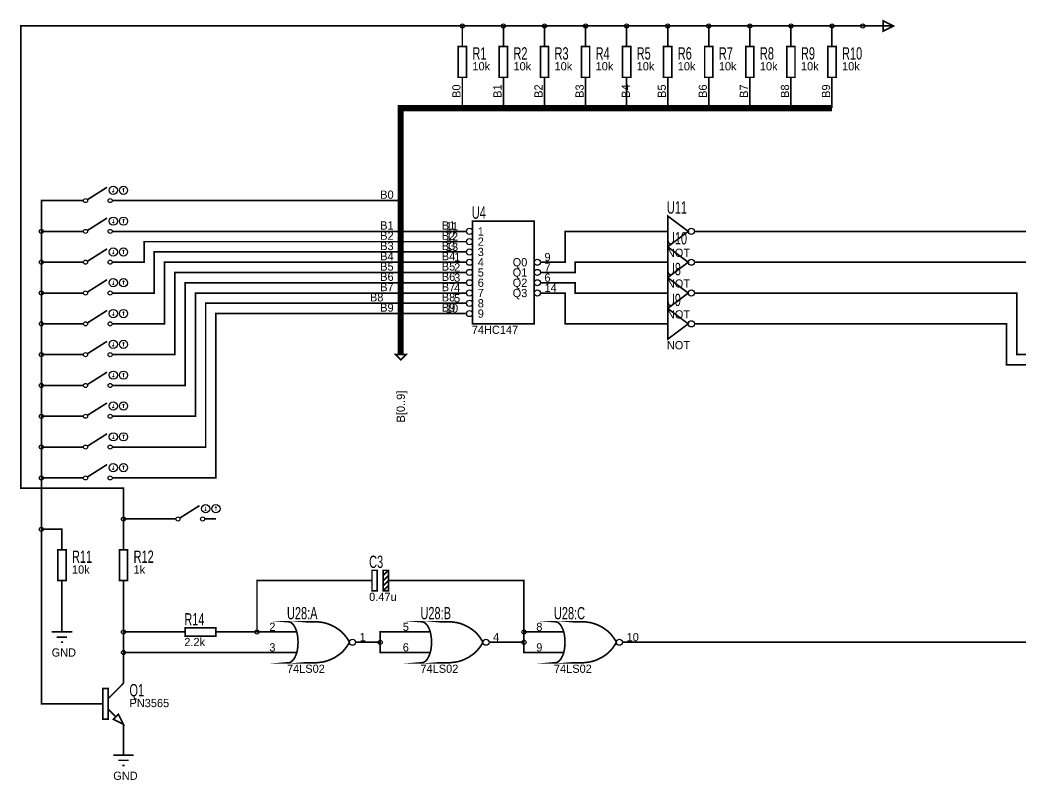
# Model space of a CAD drawing. Extents: x -12 to 8.1, y -6.8 to 5.4.
# Drawn here: x -12.01 to -2.26, y -3.44 to 3.96 of the extents above; entities that cross this region are included whole.
import ezdxf

# ---------------------------------------------------------------- set-up
doc = ezdxf.new("R2010")
doc.units = 0
doc.layers.get('0').update_dxf_attribs({"linetype": 'CONTINUOUS'})

msp = doc.modelspace()

# ---------------------------------------------------------------- linework, layer by layer
for points, const_width in [([(-7.7, 3.9), (-12, 3.9), (-12, -0.6), (-11, -0.6), (-11, -0.9)], 0.016), ([(-7.3, 3.9), (-7.7, 3.9)], 0.016), ([(-7.7, 3.8), (-7.7, 3.9)], 0.016), ([(-7.3, 3.8), (-7.3, 3.9), (-6.9, 3.9)], 0.016), ([(-6.9, 3.8), (-6.9, 3.9), (-6.5, 3.9)], 0.016), ([(-6.5, 3.8), (-6.5, 3.9), (-6.1, 3.9)], 0.016), ([(-6.1, 3.8), (-6.1, 3.9), (-5.7, 3.9)], 0.016), ([(-5.7, 3.8), (-5.7, 3.9), (-5.3, 3.9)], 0.016), ([(-5.3, 3.8), (-5.3, 3.9), (-4.9, 3.9)], 0.016), ([(-4.9, 3.8), (-4.9, 3.9), (-4.5, 3.9)], 0.016), ([(-4.5, 3.8), (-4.5, 3.9), (-4.1, 3.9)], 0.016), ([(-4.1, 3.8), (-4.1, 3.9)], 0.016), ([(-4.1, 3.9), (-3.8, 3.9)], 0.016), ([(-3.7, 3.9), (-3.8, 3.9)], 0.016), ([(-3.7, 3.9), (-3.5, 3.9)], 0.016), ([(-3.6, 3.95), (-3.5, 3.9), (-3.6, 3.85), (-3.6, 3.95)], 0.016), ([(-7.7, 3.8), (-7.7, 3.7)], 0.016), ([(-7.3, 3.8), (-7.3, 3.7)], 0.016), ([(-6.9, 3.8), (-6.9, 3.7)], 0.016), ([(-6.5, 3.8), (-6.5, 3.7)], 0.016), ([(-6.1, 3.8), (-6.1, 3.7)], 0.016), ([(-5.7, 3.8), (-5.7, 3.7)], 0.016), ([(-5.3, 3.8), (-5.3, 3.7)], 0.016), ([(-4.9, 3.8), (-4.9, 3.7)], 0.016), ([(-4.5, 3.8), (-4.5, 3.7)], 0.016), ([(-4.1, 3.8), (-4.1, 3.7)], 0.016), ([(-7.74, 3.4), (-7.66, 3.4), (-7.66, 3.7), (-7.74, 3.7), (-7.74, 3.4)], 0.016), ([(-7.34, 3.4), (-7.26, 3.4), (-7.26, 3.7), (-7.34, 3.7), (-7.34, 3.4)], 0.016), ([(-6.94, 3.4), (-6.86, 3.4), (-6.86, 3.7), (-6.94, 3.7), (-6.94, 3.4)], 0.016), ([(-6.54, 3.4), (-6.46, 3.4), (-6.46, 3.7), (-6.54, 3.7), (-6.54, 3.4)], 0.016), ([(-6.14, 3.4), (-6.06, 3.4), (-6.06, 3.7), (-6.14, 3.7), (-6.14, 3.4)], 0.016), ([(-5.74, 3.4), (-5.66, 3.4), (-5.66, 3.7), (-5.74, 3.7), (-5.74, 3.4)], 0.016), ([(-5.34, 3.4), (-5.26, 3.4), (-5.26, 3.7), (-5.34, 3.7), (-5.34, 3.4)], 0.016), ([(-4.94, 3.4), (-4.86, 3.4), (-4.86, 3.7), (-4.94, 3.7), (-4.94, 3.4)], 0.016), ([(-4.54, 3.4), (-4.46, 3.4), (-4.46, 3.7), (-4.54, 3.7), (-4.54, 3.4)], 0.016), ([(-4.14, 3.4), (-4.06, 3.4), (-4.06, 3.7), (-4.14, 3.7), (-4.14, 3.4)], 0.016), ([(-7.7, 3.3), (-7.7, 3.4)], 0.016), ([(-7.3, 3.3), (-7.3, 3.4)], 0.016), ([(-6.9, 3.3), (-6.9, 3.4)], 0.016), ([(-6.5, 3.3), (-6.5, 3.4)], 0.016), ([(-6.1, 3.3), (-6.1, 3.4)], 0.016), ([(-5.7, 3.3), (-5.7, 3.4)], 0.016), ([(-5.3, 3.3), (-5.3, 3.4)], 0.016), ([(-4.9, 3.3), (-4.9, 3.4)], 0.016), ([(-4.5, 3.3), (-4.5, 3.4)], 0.016), ([(-4.1, 3.3), (-4.1, 3.4)], 0.016), ([(-7.7, 3.3), (-7.7, 3.1)], 0.016), ([(-7.3, 3.3), (-7.3, 3.1)], 0.016), ([(-6.9, 3.3), (-6.9, 3.1)], 0.016), ([(-6.5, 3.3), (-6.5, 3.1)], 0.016), ([(-6.1, 3.3), (-6.1, 3.1)], 0.016), ([(-5.7, 3.3), (-5.7, 3.1)], 0.016), ([(-5.3, 3.3), (-5.3, 3.1)], 0.016), ([(-4.9, 3.3), (-4.9, 3.1)], 0.016), ([(-4.5, 3.3), (-4.5, 3.1)], 0.016), ([(-4.1, 3.3), (-4.1, 3.1)], 0.016), ([(-7.7, 3.1), (-8.3, 3.1), (-8.3, 2.2)], 0.06), ([(-7.3, 3.1), (-7.7, 3.1)], 0.06), ([(-6.9, 3.1), (-7.3, 3.1)], 0.06), ([(-6.5, 3.1), (-6.9, 3.1)], 0.06), ([(-6.5, 3.1), (-6.1, 3.1)], 0.06), ([(-6.1, 3.1), (-5.7, 3.1)], 0.06), ([(-5.7, 3.1), (-5.3, 3.1)], 0.06), ([(-5.3, 3.1), (-4.9, 3.1)], 0.06), ([(-4.9, 3.1), (-4.5, 3.1)], 0.06), ([(-4.1, 3.1), (-4.5, 3.1)], 0.06), ([(-11.35, 2.21), (-11.16, 2.33)], 0.016), ([(-11.1, 2.28), (-11.11, 2.29)], 0.008), ([(-11.1, 2.28), (-11.1, 2.32)], 0.008), ([(-11.1, 2.28), (-11.09, 2.29)], 0.008), ([(-11, 2.32), (-11.01, 2.31)], 0.008), ([(-11, 2.32), (-10.99, 2.31)], 0.008), ([(-11, 2.32), (-11, 2.28)], 0.008), ([(-11.5, 2.2), (-11.8, 2.2), (-11.8, 1.9)], 0.016), ([(-11.5, 2.2), (-11.4, 2.2)], 0.016), ([(-11.4, 2.2), (-11.39, 2.2)], 0.016), ([(-11.11, 2.2), (-11.1, 2.2)], 0.016), ([(-11, 2.2), (-11.1, 2.2)], 0.016), ([(-11, 2.2), (-8.3, 2.2)], 0.016), ([(-8.3, 1.9), (-8.3, 2.2)], 0.06), ([(-5.7, 2.05), (-5.7, 1.75), (-5.5, 1.9), (-5.7, 2.05)], 0.016), ([(-11.35, 1.91), (-11.16, 2.03)], 0.016), ([(-11.1, 1.98), (-11.11, 1.99)], 0.008), ([(-11.1, 1.98), (-11.1, 2.02)], 0.008), ([(-11.1, 1.98), (-11.09, 1.99)], 0.008), ([(-11, 2.02), (-11.01, 2.01)], 0.008), ([(-11, 2.02), (-10.99, 2.01)], 0.008), ([(-11, 2.02), (-11, 1.98)], 0.008), ([(-7.6, 1), (-7, 1), (-7, 2), (-7.6, 2), (-7.6, 1)], 0.016), ([(-11.8, 1.6), (-11.8, 1.9)], 0.016), ([(-11.5, 1.9), (-11.8, 1.9)], 0.016), ([(-11.5, 1.9), (-11.4, 1.9)], 0.016), ([(-11.4, 1.9), (-11.39, 1.9)], 0.016), ([(-11.11, 1.9), (-11.1, 1.9)], 0.016), ([(-11, 1.9), (-11.1, 1.9)], 0.016), ([(-11, 1.9), (-8.3, 1.9)], 0.016), ([(-8.3, 1.9), (-8.3, 1.8)], 0.06), ([(-7.8, 1.9), (-8.3, 1.9)], 0.016), ([(-7.8, 1.9), (-7.66, 1.9)], 0.016), ([(-6.8, 1.6), (-6.7, 1.6), (-6.7, 1.9), (-5.9, 1.9)], 0.016), ([(-5.9, 1.9), (-5.7, 1.9)], 0.016), ([(-5.3, 1.9), (-5.44, 1.9)], 0.016), ([(-1.2, 0.9), (-2.1, 0.9), (-2.1, 1.9), (-5.3, 1.9)], 0.016), ([(-11, 1.6), (-10.8, 1.6), (-10.8, 1.8), (-8.3, 1.8)], 0.016), ([(-8.3, 1.8), (-8.3, 1.7)], 0.06), ([(-7.8, 1.8), (-8.3, 1.8)], 0.016), ([(-7.8, 1.8), (-7.66, 1.8)], 0.016), ([(-5.7, 1.75), (-5.7, 1.45), (-5.5, 1.6), (-5.7, 1.75)], 0.016), ([(-11.35, 1.61), (-11.16, 1.73)], 0.016), ([(-11.1, 1.68), (-11.11, 1.69)], 0.008), ([(-11.1, 1.68), (-11.1, 1.72)], 0.008), ([(-11.1, 1.68), (-11.09, 1.69)], 0.008), ([(-11, 1.72), (-11.01, 1.71)], 0.008), ([(-11, 1.3), (-10.7, 1.3), (-10.7, 1.7), (-8.3, 1.7)], 0.016), ([(-11, 1.72), (-10.99, 1.71)], 0.008), ([(-11, 1.72), (-11, 1.68)], 0.008), ([(-8.3, 1.7), (-8.3, 1.6)], 0.06), ([(-7.8, 1.7), (-8.3, 1.7)], 0.016), ([(-7.8, 1.7), (-7.66, 1.7)], 0.016), ([(-11.5, 1.3), (-11.8, 1.3), (-11.8, 1.6)], 0.016), ([(-11.5, 1.6), (-11.8, 1.6)], 0.016), ([(-11.5, 1.6), (-11.4, 1.6)], 0.016), ([(-11.4, 1.6), (-11.39, 1.6)], 0.016), ([(-11.11, 1.6), (-11.1, 1.6)], 0.016), ([(-11, 1.6), (-11.1, 1.6)], 0.016), ([(-11, 1), (-10.6, 1), (-10.6, 1.6), (-8.3, 1.6)], 0.016), ([(-8.3, 1.6), (-8.3, 1.5)], 0.06), ([(-7.8, 1.6), (-8.3, 1.6)], 0.016), ([(-7.8, 1.6), (-7.66, 1.6)], 0.016), ([(-6.8, 1.6), (-6.94, 1.6)], 0.016), ([(-6.8, 1.5), (-6.6, 1.5), (-6.6, 1.6), (-5.9, 1.6)], 0.016), ([(-5.9, 1.6), (-5.7, 1.6)], 0.016), ([(-5.3, 1.6), (-5.44, 1.6)], 0.016), ([(-1.2, 0.8), (-2.2, 0.8), (-2.2, 1.6), (-5.3, 1.6)], 0.016), ([(-11, 0.7), (-10.5, 0.7), (-10.5, 1.5), (-8.3, 1.5)], 0.016), ([(-8.3, 1.5), (-8.3, 1.4)], 0.06), ([(-7.8, 1.5), (-8.3, 1.5)], 0.016), ([(-7.8, 1.5), (-7.66, 1.5)], 0.016), ([(-6.8, 1.5), (-6.94, 1.5)], 0.016), ([(-11.35, 1.31), (-11.16, 1.43)], 0.016), ([(-11.1, 1.38), (-11.11, 1.39)], 0.008), ([(-11.1, 1.38), (-11.1, 1.42)], 0.008), ([(-11.1, 1.38), (-11.09, 1.39)], 0.008), ([(-11, 1.42), (-11.01, 1.41)], 0.008), ([(-11, 0.4), (-10.4, 0.4), (-10.4, 1.4), (-8.3, 1.4)], 0.016), ([(-11, 1.42), (-10.99, 1.41)], 0.008), ([(-11, 1.42), (-11, 1.38)], 0.008), ([(-8.3, 1.4), (-8.3, 1.3)], 0.06), ([(-7.8, 1.4), (-8.3, 1.4)], 0.016), ([(-7.8, 1.4), (-7.66, 1.4)], 0.016), ([(-6.8, 1.4), (-6.94, 1.4)], 0.016), ([(-6.8, 1.4), (-6.6, 1.4), (-6.6, 1.3), (-5.9, 1.3)], 0.016), ([(-5.7, 1.45), (-5.7, 1.15), (-5.5, 1.3), (-5.7, 1.45)], 0.016), ([(-11.5, 1), (-11.8, 1), (-11.8, 1.3)], 0.016), ([(-11.5, 1.3), (-11.4, 1.3)], 0.016), ([(-11.4, 1.3), (-11.39, 1.3)], 0.016), ([(-11.11, 1.3), (-11.1, 1.3)], 0.016), ([(-11, 1.3), (-11.1, 1.3)], 0.016), ([(-11, 0.1), (-10.3, 0.1), (-10.3, 1.3), (-8.3, 1.3)], 0.016), ([(-8.3, 1.3), (-8.3, 1.2)], 0.06), ([(-7.8, 1.3), (-8.3, 1.3)], 0.016), ([(-7.8, 1.3), (-7.66, 1.3)], 0.016), ([(-6.8, 1.3), (-6.94, 1.3)], 0.016), ([(-6.8, 1.3), (-6.7, 1.3), (-6.7, 1), (-5.9, 1)], 0.016), ([(-5.9, 1.3), (-5.7, 1.3)], 0.016), ([(-5.3, 1.3), (-5.44, 1.3)], 0.016), ([(-1.2, 0.7), (-2.3, 0.7), (-2.3, 1.3), (-5.3, 1.3)], 0.016), ([(-11, -0.2), (-10.2, -0.2), (-10.2, 1.2), (-8.3, 1.2)], 0.016), ([(-8.3, 1.2), (-8.3, 1.1)], 0.06), ([(-7.8, 1.2), (-8.3, 1.2)], 0.016), ([(-7.8, 1.2), (-7.66, 1.2)], 0.016), ([(-11.35, 1.01), (-11.16, 1.13)], 0.016), ([(-11.1, 1.08), (-11.11, 1.09)], 0.008), ([(-11.1, 1.08), (-11.1, 1.12)], 0.008), ([(-11.1, 1.08), (-11.09, 1.09)], 0.008), ([(-11, 1.12), (-11.01, 1.11)], 0.008), ([(-11, -0.5), (-10.1, -0.5), (-10.1, 1.1), (-8.3, 1.1)], 0.016), ([(-11, 1.12), (-10.99, 1.11)], 0.008), ([(-11, 1.12), (-11, 1.08)], 0.008), ([(-8.3, 0.8), (-8.3, 1.1)], 0.06), ([(-7.8, 1.1), (-8.3, 1.1)], 0.016), ([(-7.8, 1.1), (-7.66, 1.1)], 0.016), ([(-5.7, 1.15), (-5.7, 0.85), (-5.5, 1), (-5.7, 1.15)], 0.016), ([(-11.5, 0.7), (-11.8, 0.7), (-11.8, 1)], 0.016), ([(-11.5, 1), (-11.4, 1)], 0.016), ([(-11.4, 1), (-11.39, 1)], 0.016), ([(-11.11, 1), (-11.1, 1)], 0.016), ([(-11, 1), (-11.1, 1)], 0.016), ([(-5.9, 1), (-5.7, 1)], 0.016), ([(-5.3, 1), (-5.44, 1)], 0.016), ([(-1.2, 0.6), (-2.4, 0.6), (-2.4, 1), (-5.3, 1)], 0.016), ([(-11.35, 0.71), (-11.16, 0.83)], 0.016), ([(-11.1, 0.78), (-11.11, 0.79)], 0.008), ([(-11.1, 0.78), (-11.1, 0.82)], 0.008), ([(-11.1, 0.78), (-11.09, 0.79)], 0.008), ([(-11, 0.82), (-11.01, 0.81)], 0.008), ([(-11, 0.82), (-10.99, 0.81)], 0.008), ([(-11, 0.82), (-11, 0.78)], 0.008), ([(-8.3, 0.7), (-8.3, 0.8)], 0.06), ([(-11.5, 0.4), (-11.8, 0.4), (-11.8, 0.7)], 0.016), ([(-11.5, 0.7), (-11.4, 0.7)], 0.016), ([(-11.4, 0.7), (-11.39, 0.7)], 0.016), ([(-11.11, 0.7), (-11.1, 0.7)], 0.016), ([(-11, 0.7), (-11.1, 0.7)], 0.016), ([(-8.25, 0.7), (-8.35, 0.7), (-8.3, 0.65), (-8.25, 0.7)], 0.016), ([(-11.35, 0.41), (-11.16, 0.53)], 0.016), ([(-11.1, 0.48), (-11.11, 0.49)], 0.008), ([(-11.1, 0.48), (-11.1, 0.52)], 0.008), ([(-11.1, 0.48), (-11.09, 0.49)], 0.008), ([(-11, 0.52), (-11.01, 0.51)], 0.008), ([(-11, 0.52), (-10.99, 0.51)], 0.008), ([(-11, 0.52), (-11, 0.48)], 0.008), ([(-11.5, 0.1), (-11.8, 0.1), (-11.8, 0.4)], 0.016), ([(-11.5, 0.4), (-11.4, 0.4)], 0.016), ([(-11.4, 0.4), (-11.39, 0.4)], 0.016), ([(-11.11, 0.4), (-11.1, 0.4)], 0.016), ([(-11, 0.4), (-11.1, 0.4)], 0.016), ([(-6, -2.1), (-2.2, -2.1), (-2.2, 0.4), (-1.4, 0.4)], 0.016), ([(-11.35, 0.11), (-11.16, 0.23)], 0.016), ([(-11.1, 0.18), (-11.1, 0.22)], 0.008), ([(-11, 0.22), (-11.01, 0.21)], 0.008), ([(-11, 0.22), (-10.99, 0.21)], 0.008), ([(-11, 0.22), (-11, 0.18)], 0.008), ([(-11.5, -0.2), (-11.8, -0.2), (-11.8, 0.1)], 0.016), ([(-11.5, 0.1), (-11.4, 0.1)], 0.016), ([(-11.4, 0.1), (-11.39, 0.1)], 0.016), ([(-11.11, 0.1), (-11.1, 0.1)], 0.016), ([(-11.1, 0.18), (-11.11, 0.19)], 0.008), ([(-11, 0.1), (-11.1, 0.1)], 0.016), ([(-11.1, 0.18), (-11.09, 0.19)], 0.008), ([(-11.35, -0.19), (-11.16, -0.07)], 0.016), ([(-11.1, -0.12), (-11.1, -0.08)], 0.008), ([(-11, -0.08), (-11.01, -0.09)], 0.008), ([(-11, -0.08), (-10.99, -0.09)], 0.008), ([(-11, -0.08), (-11, -0.12)], 0.008), ([(-11.8, -0.2), (-11.8, -0.5)], 0.016), ([(-11.5, -0.2), (-11.4, -0.2)], 0.016), ([(-11.4, -0.2), (-11.39, -0.2)], 0.016), ([(-11.11, -0.2), (-11.1, -0.2)], 0.016), ([(-11.1, -0.12), (-11.11, -0.11)], 0.008), ([(-11, -0.2), (-11.1, -0.2)], 0.016), ([(-11.1, -0.12), (-11.09, -0.11)], 0.008), ([(-11.35, -0.49), (-11.16, -0.37)], 0.016), ([(-11.1, -0.42), (-11.1, -0.38)], 0.008), ([(-11, -0.38), (-11.01, -0.39)], 0.008), ([(-11, -0.38), (-10.99, -0.39)], 0.008), ([(-11, -0.38), (-11, -0.42)], 0.008), ([(-11.1, -0.42), (-11.11, -0.41)], 0.008), ([(-11.1, -0.42), (-11.09, -0.41)], 0.008), ([(-11.5, -0.5), (-11.8, -0.5)], 0.016), ([(-11.8, -0.5), (-11.8, -1)], 0.016), ([(-11.5, -0.5), (-11.4, -0.5)], 0.016), ([(-11.4, -0.5), (-11.39, -0.5)], 0.016), ([(-11.11, -0.5), (-11.1, -0.5)], 0.016), ([(-11, -0.5), (-11.1, -0.5)], 0.016), ([(-10.45, -0.89), (-10.26, -0.77)], 0.016), ([(-10.2, -0.82), (-10.2, -0.78)], 0.008), ([(-10.1, -0.78), (-10.11, -0.79)], 0.008), ([(-10.1, -0.78), (-10.09, -0.79)], 0.008), ([(-10.1, -0.78), (-10.1, -0.82)], 0.008), ([(-10.2, -0.82), (-10.21, -0.81)], 0.008), ([(-10.2, -0.82), (-10.19, -0.81)], 0.008), ([(-11, -1.1), (-11, -0.9)], 0.016), ([(-11, -0.9), (-10.6, -0.9)], 0.016), ([(-10.6, -0.9), (-10.5, -0.9)], 0.016), ([(-10.5, -0.9), (-10.49, -0.9)], 0.016), ([(-10.21, -0.9), (-10.2, -0.9)], 0.016), ([(-10.1, -0.9), (-10.2, -0.9)], 0.016), ([(-11.4, -2.7), (-11.8, -2.7), (-11.8, -1)], 0.016), ([(-11.6, -1.1), (-11.6, -1), (-11.8, -1)], 0.016), ([(-11.6, -1.1), (-11.6, -1.2)], 0.016), ([(-11, -1.1), (-11, -1.2)], 0.016), ([(-11.64, -1.5), (-11.56, -1.5), (-11.56, -1.2), (-11.64, -1.2), (-11.64, -1.5)], 0.016), ([(-11.04, -1.5), (-10.96, -1.5), (-10.96, -1.2), (-11.04, -1.2), (-11.04, -1.5)], 0.016), ([(-8.58, -1.6), (-8.53, -1.6), (-8.53, -1.4), (-8.58, -1.4), (-8.58, -1.6)], 0.016), ([(-8.47, -1.6), (-8.42, -1.6), (-8.42, -1.4), (-8.47, -1.4), (-8.47, -1.6)], 0.016), ([(-8.47, -1.45), (-8.42, -1.4)], 0.016), ([(-8.47, -1.5), (-8.42, -1.45)], 0.016), ([(-11.6, -1.6), (-11.6, -1.5)], 0.016), ([(-11, -1.6), (-11, -1.5)], 0.016), ([(-8.7, -1.5), (-9.7, -1.5), (-9.7, -2)], 0.016), ([(-8.7, -1.5), (-8.6, -1.5)], 0.016), ([(-8.58, -1.5), (-8.6, -1.5)], 0.016), ([(-8.47, -1.55), (-8.42, -1.5)], 0.016), ([(-8.47, -1.6), (-8.42, -1.55)], 0.016), ([(-8.42, -1.5), (-8.4, -1.5)], 0.016), ([(-8.3, -1.5), (-8.4, -1.5)], 0.016), ([(-8.3, -1.5), (-7.1, -1.5), (-7.1, -2)], 0.016), ([(-11.6, -1.6), (-11.6, -1.9)], 0.016), ([(-11, -1.6), (-11, -2)], 0.016), ([(-11.6, -1.9), (-11.6, -2)], 0.016), ([(-8.8, -2.1), (-8.812, -2.078), (-8.826, -2.057), (-8.841, -2.037), (-8.857, -2.018), (-8.875, -2), (-8.894, -1.984), (-8.936, -1.955), (-8.982, -1.932), (-9.007, -1.922), (-9.032, -1.914), (-9.058, -1.908), (-9.112, -1.901), (-9.14, -1.9), (-9.4, -1.9), (-9.389, -1.901), (-9.378, -1.904), (-9.368, -1.909), (-9.359, -1.916), (-9.342, -1.934), (-9.328, -1.959), (-9.316, -1.988), (-9.307, -2.022), (-9.302, -2.06), (-9.3, -2.1), (-9.302, -2.14), (-9.307, -2.178), (-9.316, -2.212), (-9.328, -2.241), (-9.342, -2.266), (-9.359, -2.284), (-9.368, -2.291), (-9.378, -2.296), (-9.389, -2.299), (-9.4, -2.3), (-9.14, -2.3), (-9.112, -2.299), (-9.058, -2.292), (-9.032, -2.286), (-9.007, -2.278), (-8.982, -2.268), (-8.936, -2.245), (-8.894, -2.216), (-8.875, -2.2), (-8.857, -2.182), (-8.841, -2.163), (-8.826, -2.143), (-8.812, -2.122), (-8.8, -2.1)], 0.016), ([(-7.5, -2.1), (-7.512, -2.078), (-7.526, -2.057), (-7.541, -2.037), (-7.557, -2.018), (-7.575, -2), (-7.594, -1.984), (-7.636, -1.955), (-7.682, -1.932), (-7.707, -1.922), (-7.732, -1.914), (-7.758, -1.908), (-7.812, -1.901), (-7.84, -1.9), (-8.1, -1.9), (-8.089, -1.901), (-8.078, -1.904), (-8.068, -1.909), (-8.059, -1.916), (-8.042, -1.934), (-8.028, -1.959), (-8.016, -1.988), (-8.007, -2.022), (-8.002, -2.06), (-8, -2.1), (-8.002, -2.14), (-8.007, -2.178), (-8.016, -2.212), (-8.028, -2.241), (-8.042, -2.266), (-8.059, -2.284), (-8.068, -2.291), (-8.078, -2.296), (-8.089, -2.299), (-8.1, -2.3), (-7.84, -2.3), (-7.812, -2.299), (-7.758, -2.292), (-7.732, -2.286), (-7.707, -2.278), (-7.682, -2.268), (-7.636, -2.245), (-7.594, -2.216), (-7.575, -2.2), (-7.557, -2.182), (-7.541, -2.163), (-7.526, -2.143), (-7.512, -2.122), (-7.5, -2.1)], 0.016), ([(-6.2, -2.1), (-6.212, -2.078), (-6.226, -2.057), (-6.241, -2.037), (-6.257, -2.018), (-6.275, -2), (-6.294, -1.984), (-6.336, -1.955), (-6.382, -1.932), (-6.407, -1.922), (-6.432, -1.914), (-6.458, -1.908), (-6.512, -1.901), (-6.54, -1.9), (-6.8, -1.9), (-6.789, -1.901), (-6.778, -1.904), (-6.768, -1.909), (-6.759, -1.916), (-6.742, -1.934), (-6.728, -1.959), (-6.716, -1.988), (-6.707, -2.022), (-6.702, -2.06), (-6.7, -2.1), (-6.702, -2.14), (-6.707, -2.178), (-6.716, -2.212), (-6.728, -2.241), (-6.742, -2.266), (-6.759, -2.284), (-6.768, -2.291), (-6.778, -2.296), (-6.789, -2.299), (-6.8, -2.3), (-6.54, -2.3), (-6.512, -2.299), (-6.458, -2.292), (-6.432, -2.286), (-6.407, -2.278), (-6.382, -2.268), (-6.336, -2.245), (-6.294, -2.216), (-6.275, -2.2), (-6.257, -2.182), (-6.241, -2.163), (-6.226, -2.143), (-6.212, -2.122), (-6.2, -2.1)], 0.016), ([(-11.7, -2), (-11.5, -2)], 0.016), ([(-11.65, -2.05), (-11.55, -2.05)], 0.016), ([(-10.5, -2), (-11, -2)], 0.016), ([(-11, -2), (-11, -2.2)], 0.016), ([(-10.5, -2), (-10.4, -2)], 0.016), ([(-10.4, -2.04), (-10.1, -2.04), (-10.1, -1.96), (-10.4, -1.96), (-10.4, -2.04)], 0.016), ([(-10, -2), (-10.1, -2)], 0.016), ([(-10, -2), (-9.7, -2)], 0.016), ([(-9.6, -2), (-9.7, -2)], 0.016), ([(-9.6, -2), (-9.4, -2)], 0.016), ([(-9.4, -2), (-9.32, -2)], 0.016), ([(-8.3, -2), (-8.5, -2), (-8.5, -2.1)], 0.016), ([(-8.3, -2), (-8.1, -2)], 0.016), ([(-8.1, -2), (-8.02, -2)], 0.016), ([(-7, -2), (-7.1, -2)], 0.016), ([(-7.1, -2.1), (-7.1, -2)], 0.016), ([(-7, -2), (-6.8, -2)], 0.016), ([(-6.8, -2), (-6.72, -2)], 0.016), ([(-11.61, -2.1), (-11.59, -2.1)], 0.016), ([(-8.6, -2.1), (-8.74, -2.1)], 0.016), ([(-8.6, -2.1), (-8.5, -2.1)], 0.016), ([(-8.3, -2.2), (-8.5, -2.2), (-8.5, -2.1)], 0.016), ([(-7.3, -2.1), (-7.44, -2.1)], 0.016), ([(-7.3, -2.1), (-7.1, -2.1)], 0.016), ([(-7, -2.2), (-7.1, -2.2), (-7.1, -2.1)], 0.016), ([(-6, -2.1), (-6.14, -2.1)], 0.016), ([(-11, -2.4), (-11, -2.2)], 0.016), ([(-9.6, -2.2), (-11, -2.2)], 0.016), ([(-9.6, -2.2), (-9.4, -2.2)], 0.016), ([(-9.4, -2.2), (-9.32, -2.2)], 0.016), ([(-8.3, -2.2), (-8.1, -2.2)], 0.016), ([(-8.1, -2.2), (-8.02, -2.2)], 0.016), ([(-7, -2.2), (-6.8, -2.2)], 0.016), ([(-6.8, -2.2), (-6.72, -2.2)], 0.016), ([(-11, -2.4), (-11, -2.5)], 0.016), ([(-11.15, -2.65), (-11, -2.5)], 0.016), ([(-11.2, -2.85), (-11.15, -2.85), (-11.15, -2.55), (-11.2, -2.55), (-11.2, -2.85)], 0.016), ([(-11.4, -2.7), (-11.3, -2.7)], 0.016), ([(-11.3, -2.7), (-11.2, -2.7)], 0.016), ([(-11.15, -2.75), (-11.08, -2.82)], 0.016), ([(-11, -2.9), (-11.1, -2.85), (-11.05, -2.8), (-11, -2.9)], 0.016), ([(-11, -3), (-11, -2.9)], 0.016), ([(-11, -3.1), (-11, -3)], 0.016), ([(-11, -3.1), (-11, -3.2)], 0.016), ([(-11.1, -3.2), (-10.9, -3.2)], 0.016), ([(-11.05, -3.25), (-10.95, -3.25)], 0.016), ([(-11.01, -3.3), (-10.99, -3.3)], 0.016)]:
    msp.add_lwpolyline(points, dxfattribs=dict(const_width=const_width))
at = {"layer": '128'}
for centre, radius in [((-11.37, 2.2), 0.02), ((-11.13, 2.2), 0.02), ((-11.37, 1.9), 0.02), ((-11.13, 1.9), 0.02), ((-7.63, 1.9), 0.03), ((-5.47, 1.9), 0.03), ((-7.63, 1.8), 0.03), ((-7.63, 1.7), 0.03), ((-11.37, 1.6), 0.02), ((-11.13, 1.6), 0.02), ((-7.63, 1.6), 0.03), ((-6.97, 1.6), 0.03), ((-5.47, 1.6), 0.03), ((-7.63, 1.5), 0.03), ((-6.97, 1.5), 0.03), ((-7.63, 1.4), 0.03), ((-6.97, 1.4), 0.03), ((-11.37, 1.3), 0.02), ((-11.13, 1.3), 0.02), ((-7.63, 1.3), 0.03), ((-6.97, 1.3), 0.03), ((-5.47, 1.3), 0.03), ((-7.63, 1.2), 0.03), ((-7.63, 1.1), 0.03), ((-11.37, 1), 0.02), ((-11.13, 1), 0.02), ((-5.47, 1), 0.03), ((-11.37, 0.7), 0.02), ((-11.13, 0.7), 0.02), ((-11.37, 0.4), 0.02), ((-11.13, 0.4), 0.02), ((-11.37, 0.1), 0.02), ((-11.13, 0.1), 0.02), ((-11.37, -0.2), 0.02), ((-11.13, -0.2), 0.02), ((-11.37, -0.5), 0.02), ((-11.13, -0.5), 0.02), ((-10.47, -0.9), 0.02), ((-10.23, -0.9), 0.02), ((-8.77, -2.1), 0.03), ((-7.47, -2.1), 0.03), ((-6.17, -2.1), 0.03)]:
    msp.add_circle(centre, radius, dxfattribs=at)
at = {"layer": '16384'}
for centre in [(-7.7, 3.9), (-7.3, 3.9), (-6.9, 3.9), (-6.5, 3.9), (-6.1, 3.9), (-5.7, 3.9), (-5.3, 3.9), (-4.9, 3.9), (-4.5, 3.9), (-4.1, 3.9), (-3.8, 3.9), (-11.8, 1.9), (-11.8, 1.6), (-11.8, 1.3), (-11.8, 1), (-11.8, 0.7), (-11.8, 0.4), (-11.8, 0.1), (-11.8, -0.2), (-11.8, -0.5), (-11, -0.9), (-11.8, -1), (-11, -2), (-9.7, -2), (-7.1, -2), (-8.5, -2.1), (-7.1, -2.1), (-11, -2.2)]:
    msp.add_circle(centre, 0.02, dxfattribs=at)
at = {"layer": '255'}
for centre in [(-11.1, 2.3), (-11, 2.3), (-11.1, 2), (-11, 2), (-11.1, 1.7), (-11, 1.7), (-11.1, 1.4), (-11, 1.4), (-11.1, 1.1), (-11, 1.1), (-11.1, 0.8), (-11, 0.8), (-11.1, 0.5), (-11, 0.5), (-11.1, 0.2), (-11, 0.2), (-11.1, -0.1), (-11, -0.1), (-11.1, -0.4), (-11, -0.4), (-10.2, -0.8), (-10.1, -0.8)]:
    msp.add_circle(centre, 0.04, dxfattribs=at)

# ---------------------------------------------------------------- texts
at = {"width": 0.666667}
for s, p in [('R1', (-7.602, 3.573)), ('R2', (-7.202, 3.573)), ('R3', (-6.802, 3.573)), ('R4', (-6.402, 3.573)), ('R5', (-6.002, 3.573)), ('R6', (-5.602, 3.573)), ('R7', (-5.202, 3.573)), ('R8', (-4.802, 3.573)), ('R9', (-4.402, 3.573)), ('R10', (-4.002, 3.573)), ('U11', (-5.708, 2.073)), ('U4', (-7.608, 2.023)), ('U10', (-5.708, 1.773)), ('U8', (-5.708, 1.473)), ('U9', (-5.708, 1.173)), ('R11', (-11.502, -1.327)), ('R12', (-10.902, -1.327)), ('C3', (-8.608, -1.377)), ('R14', (-10.408, -1.937)), ('U28:A', (-9.408, -1.877)), ('U28:B', (-8.108, -1.877)), ('U28:C', (-6.808, -1.877)), ('Q1', (-10.942, -2.627))]:
    msp.add_text(s, height=0.12, dxfattribs=at).set_placement(p)
for s, p in [('10k', (-7.602, 3.468)), ('10k', (-7.202, 3.468)), ('10k', (-6.802, 3.468)), ('10k', (-6.402, 3.468)), ('10k', (-6.002, 3.468)), ('10k', (-5.602, 3.468)), ('10k', (-5.202, 3.468)), ('10k', (-4.802, 3.468)), ('10k', (-4.402, 3.468)), ('10k', (-4.002, 3.468)), ('B0', (-8.5, 2.218)), ('B1', (-8.5, 1.918)), ('B1', (-7.9, 1.918)), ('11', (-7.86, 1.91)), ('B2', (-8.5, 1.818)), ('B2', (-7.9, 1.818)), ('12', (-7.86, 1.81)), ('1', (-7.55, 1.86)), ('B3', (-8.5, 1.718)), ('B3', (-7.9, 1.718)), ('13', (-7.86, 1.71)), ('2', (-7.55, 1.76)), ('B4', (-8.5, 1.618)), ('B4', (-7.9, 1.618)), ('1', (-7.78, 1.61)), ('3', (-7.55, 1.66)), ('9', (-6.9, 1.61)), ('NOT', (-5.708, 1.652)), ('B5', (-8.5, 1.518)), ('B5', (-7.9, 1.518)), ('2', (-7.78, 1.51)), ('4', (-7.55, 1.56)), ('Q0', (-7.21, 1.56)), ('7', (-6.9, 1.51)), ('B6', (-8.5, 1.418)), ('B6', (-7.9, 1.418)), ('3', (-7.78, 1.41)), ('5', (-7.55, 1.46)), ('Q1', (-7.21, 1.46)), ('6', (-6.9, 1.41)), ('B7', (-8.5, 1.318)), ('B7', (-7.9, 1.318)), ('4', (-7.78, 1.31)), ('6', (-7.55, 1.36)), ('Q2', (-7.21, 1.36)), ('14', (-6.9, 1.31)), ('NOT', (-5.708, 1.352)), ('B8', (-8.6, 1.218)), ('B8', (-7.9, 1.218)), ('5', (-7.78, 1.21)), ('7', (-7.55, 1.26)), ('Q3', (-7.21, 1.26)), ('B9', (-8.5, 1.118)), ('B9', (-7.9, 1.118)), ('10', (-7.86, 1.11)), ('8', (-7.55, 1.16)), ('9', (-7.55, 1.06)), ('NOT', (-5.708, 1.052)), ('74HC147', (-7.608, 0.902)), ('NOT', (-5.708, 0.752)), ('10k', (-11.502, -1.432)), ('1k', (-10.902, -1.432)), ('0.47u', (-8.608, -1.698)), ('2', (-9.58, -1.99)), ('5', (-8.28, -1.99)), ('8', (-6.98, -1.99)), ('1', (-8.7, -2.09)), ('4', (-7.4, -2.09)), ('10', (-6.1, -2.09)), ('2.2k', (-10.408, -2.138)), ('3', (-9.58, -2.19)), ('6', (-8.28, -2.19)), ('9', (-6.98, -2.19)), ('GND', (-11.7, -2.24)), ('74LS02', (-9.408, -2.398)), ('74LS02', (-8.108, -2.398)), ('74LS02', (-6.808, -2.398)), ('PN3565', (-10.942, -2.732)), ('GND', (-11.1, -3.44))]:
    msp.add_text(s, height=0.08).set_placement(p)
for s, p in [('B0', (-7.718, 3.2)), ('B1', (-7.318, 3.2)), ('B2', (-6.918, 3.2)), ('B3', (-6.518, 3.2)), ('B4', (-6.068, 3.2)), ('B5', (-5.718, 3.2)), ('B6', (-5.318, 3.2)), ('B7', (-4.918, 3.2)), ('B8', (-4.518, 3.2)), ('B9', (-4.118, 3.2)), ('B[0..9]', (-8.26, 0.04))]:
    msp.add_text(s, height=0.08, rotation=90).set_placement(p)

doc.saveas('drawing.dxf')
